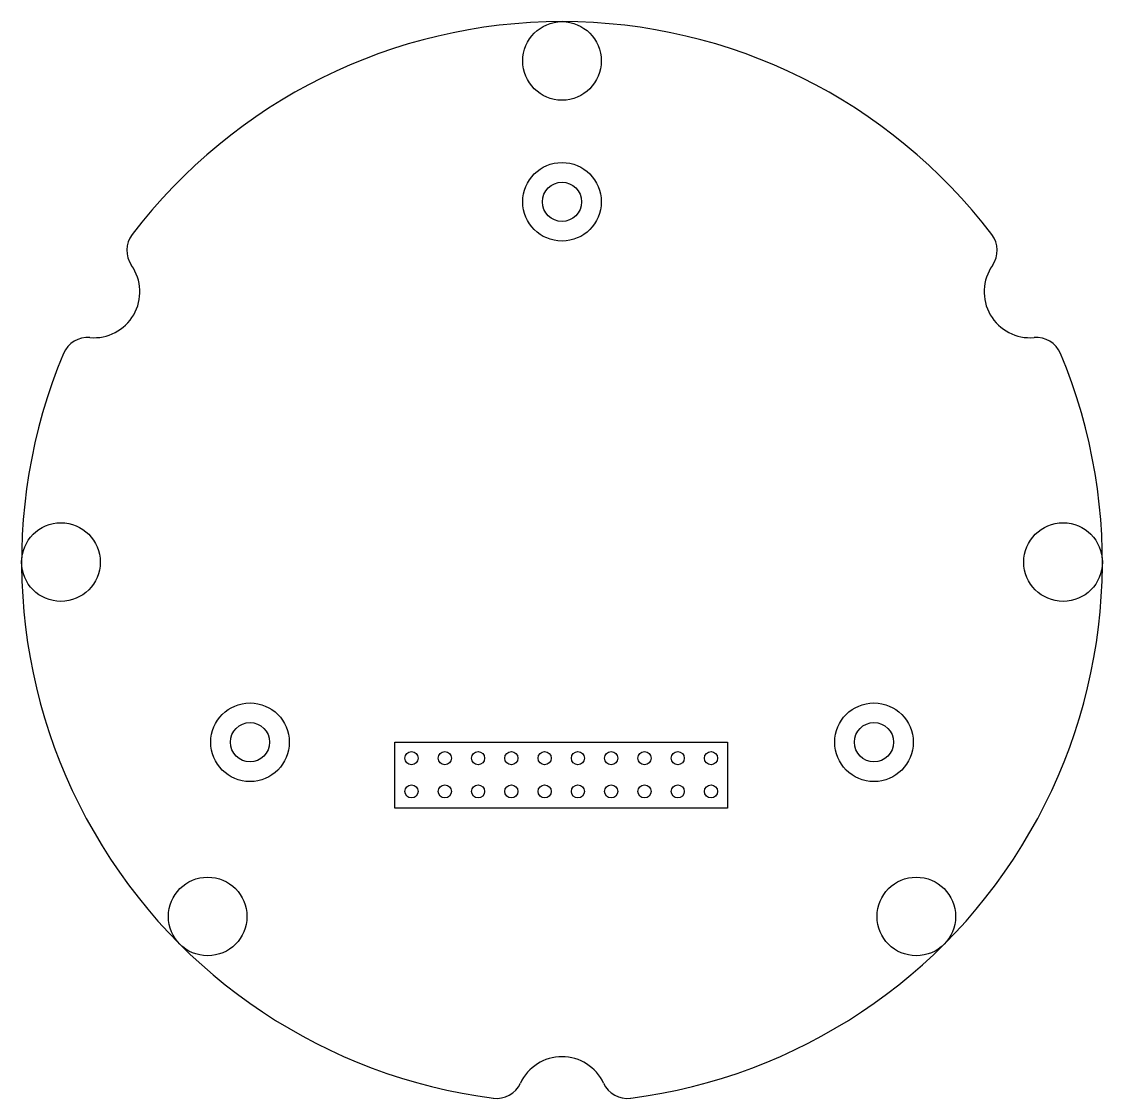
# Model space of a CAD drawing. Header units: millimetres. Extents: x 871.1 to 953.6, y 181.2 to 263.4.
import ezdxf

# ---------------------------------------------------------------- set-up
doc = ezdxf.new("R2010")
doc.units = ezdxf.units.MM
doc.layers.add('keepout', color=6, linetype='Continuous')

msp = doc.modelspace()

# ---------------------------------------------------------------- linework, layer by layer
at = {"linetype": 'Continuous'}
msp.add_lwpolyline([(899.577, 208.439), (924.977, 208.439), (924.977, 203.409), (899.577, 203.409)], close=True, dxfattribs=at)
for centre in [(912.333, 260.431), (912.333, 249.681), (874.083, 222.181), (950.583, 222.181), (888.517, 208.431), (936.148, 208.431), (885.286, 195.135), (939.379, 195.135)]:
    msp.add_circle(centre, 3)
for centre, radius in [((912.333, 249.681), 1.5), ((888.517, 208.431), 1.5), ((936.148, 208.431), 1.5), ((900.847, 207.219), 0.5), ((903.387, 207.219), 0.5), ((905.927, 207.219), 0.5), ((908.467, 207.219), 0.5), ((911.007, 207.219), 0.5), ((913.547, 207.219), 0.5), ((916.087, 207.219), 0.5), ((918.627, 207.219), 0.5), ((921.167, 207.219), 0.5), ((923.707, 207.219), 0.5), ((900.847, 204.679), 0.5), ((903.387, 204.679), 0.5), ((905.927, 204.679), 0.5), ((908.467, 204.679), 0.5), ((911.007, 204.679), 0.5), ((913.547, 204.679), 0.5), ((916.087, 204.679), 0.5), ((918.627, 204.679), 0.5), ((921.167, 204.679), 0.5), ((923.707, 204.679), 0.5)]:
    msp.add_circle(centre, radius, dxfattribs=at)
at = {"layer": 'keepout'}
for centre, radius, start, end in [((912.333, 222.181), 41.25, 37.30044, 142.69956), ((881.111, 245.967), 2, 142.69956, 215.07146), ((943.555, 245.967), 2, 324.92854, 37.30044), ((876.609, 242.806), 3.5, 264.92854, 35.07146), ((948.056, 242.806), 3.5, 144.92854, 275.07146), ((876.123, 237.328), 2, 84.92854, 157.30044), ((948.542, 237.328), 2, 22.69956, 95.07146), ((912.333, 222.181), 41.25, 157.30044, 262.69956), ((912.333, 222.181), 41.25, 277.30044, 22.69956), ((912.333, 180.931), 3.5, 24.92854, 155.07146), ((907.345, 183.25), 2, 262.69956, 335.07146), ((917.32, 183.25), 2, 204.92854, 277.30044)]:
    msp.add_arc(centre, radius, start, end, dxfattribs=at)

doc.saveas('drawing.dxf')
